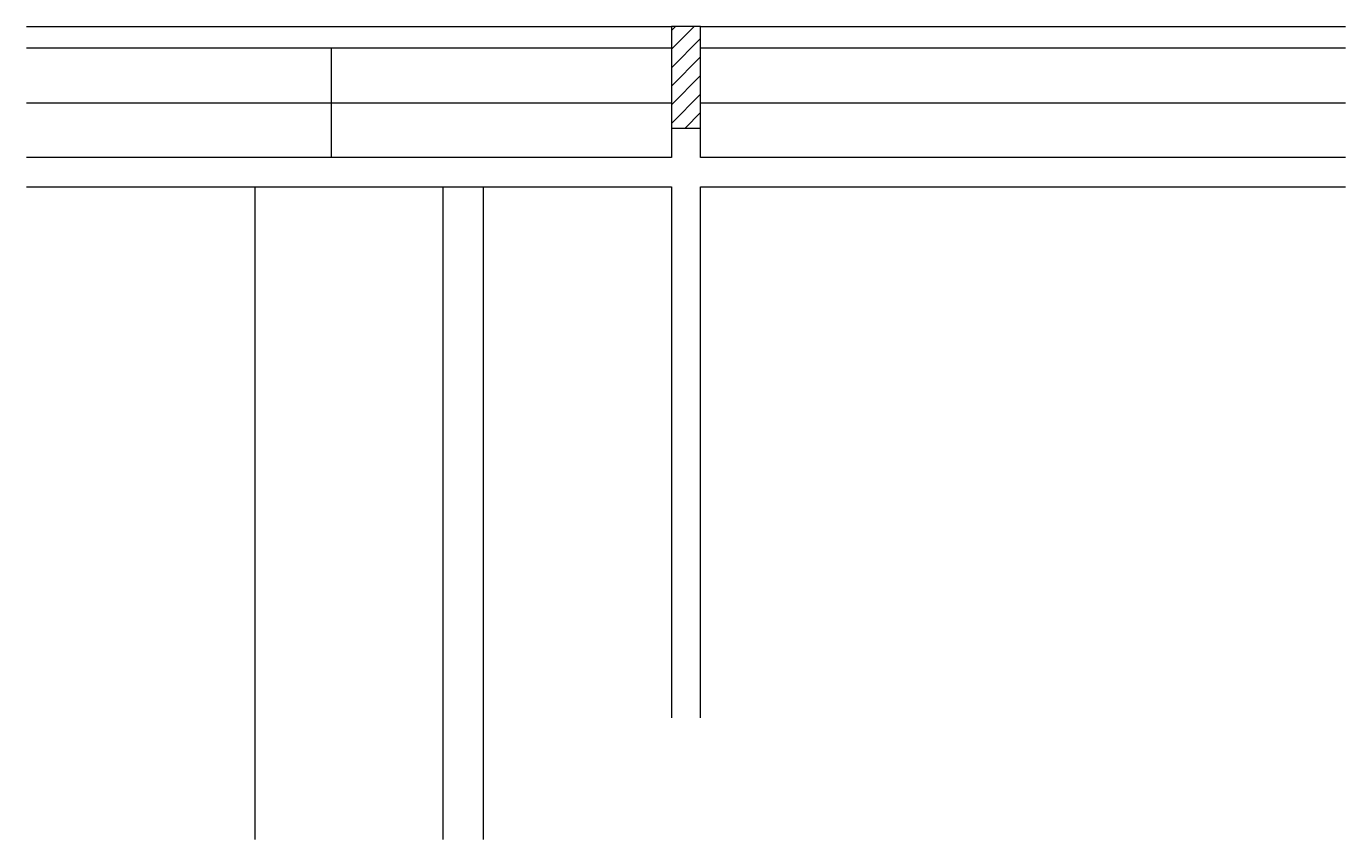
# Model space of a CAD drawing. Header units: metres. Extents: x 4072 to 4927, y 2299 to 2826.
import ezdxf

# ---------------------------------------------------------------- set-up
doc = ezdxf.new("R2010")
doc.units = ezdxf.units.M
for name, color, linetype in [('3', 7, 'Continuous'), ('7', 7, 'Continuous'), ('Painéis', 7, 'Continuous')]:
    doc.layers.add(name, color=color, linetype=linetype)

msp = doc.modelspace()

# ---------------------------------------------------------------- linework, layer by layer
at = {"layer": '3', "color": 7, "lineweight": 25}
for p, q in [((4071.54, 2825.98), (4489.54, 2825.98)), ((4489.54, 2811.19), (4504.33, 2825.98)), ((4489.54, 2823.21), (4492.31, 2825.98)), ((4508.54, 2825.98), (4926.54, 2825.98)), ((4489.54, 2799.17), (4508.54, 2818.17)), ((4071.54, 2811.98), (4489.54, 2811.98)), ((4489.54, 2787.15), (4508.54, 2806.15)), ((4508.54, 2811.98), (4926.54, 2811.98)), ((4489.54, 2775.13), (4508.54, 2794.13)), ((4489.54, 2763.11), (4508.54, 2782.11)), ((4498.43, 2759.98), (4508.54, 2770.09))]:
    msp.add_line(p, q, dxfattribs=at)
for points in [[(4489.54, 2759.98), (4489.54, 2740.98)], [(4508.54, 2740.98), (4508.54, 2759.98)], [(4489.54, 2740.98), (4071.54, 2740.98)], [(4926.54, 2740.98), (4508.54, 2740.98)], [(4071.54, 2721.98), (4489.54, 2721.98)], [(4489.54, 2721.98), (4489.54, 2377.98)], [(4508.54, 2721.98), (4926.54, 2721.98)], [(4508.54, 2377.98), (4508.54, 2721.98)]]:
    msp.add_lwpolyline(points, dxfattribs=at)
at = {"layer": '7', "color": 7, "lineweight": 25}
msp.add_lwpolyline([(4489.54, 2759.98), (4508.54, 2759.98), (4508.54, 2825.98), (4489.54, 2825.98), (4489.54, 2759.98)], dxfattribs=at)
at = {"layer": 'Painéis', "color": 7, "lineweight": 25}
for p, q in [((4269.04, 2811.98), (4269.04, 2740.98)), ((4071.54, 2776.48), (4489.54, 2776.48)), ((4508.54, 2776.48), (4926.54, 2776.48)), ((4219.51, 2721.98), (4219.51, 2299)), ((4341.51, 2721.98), (4341.51, 2299)), ((4367.51, 2721.98), (4367.51, 2299))]:
    msp.add_line(p, q, dxfattribs=at)

doc.saveas('drawing.dxf')
